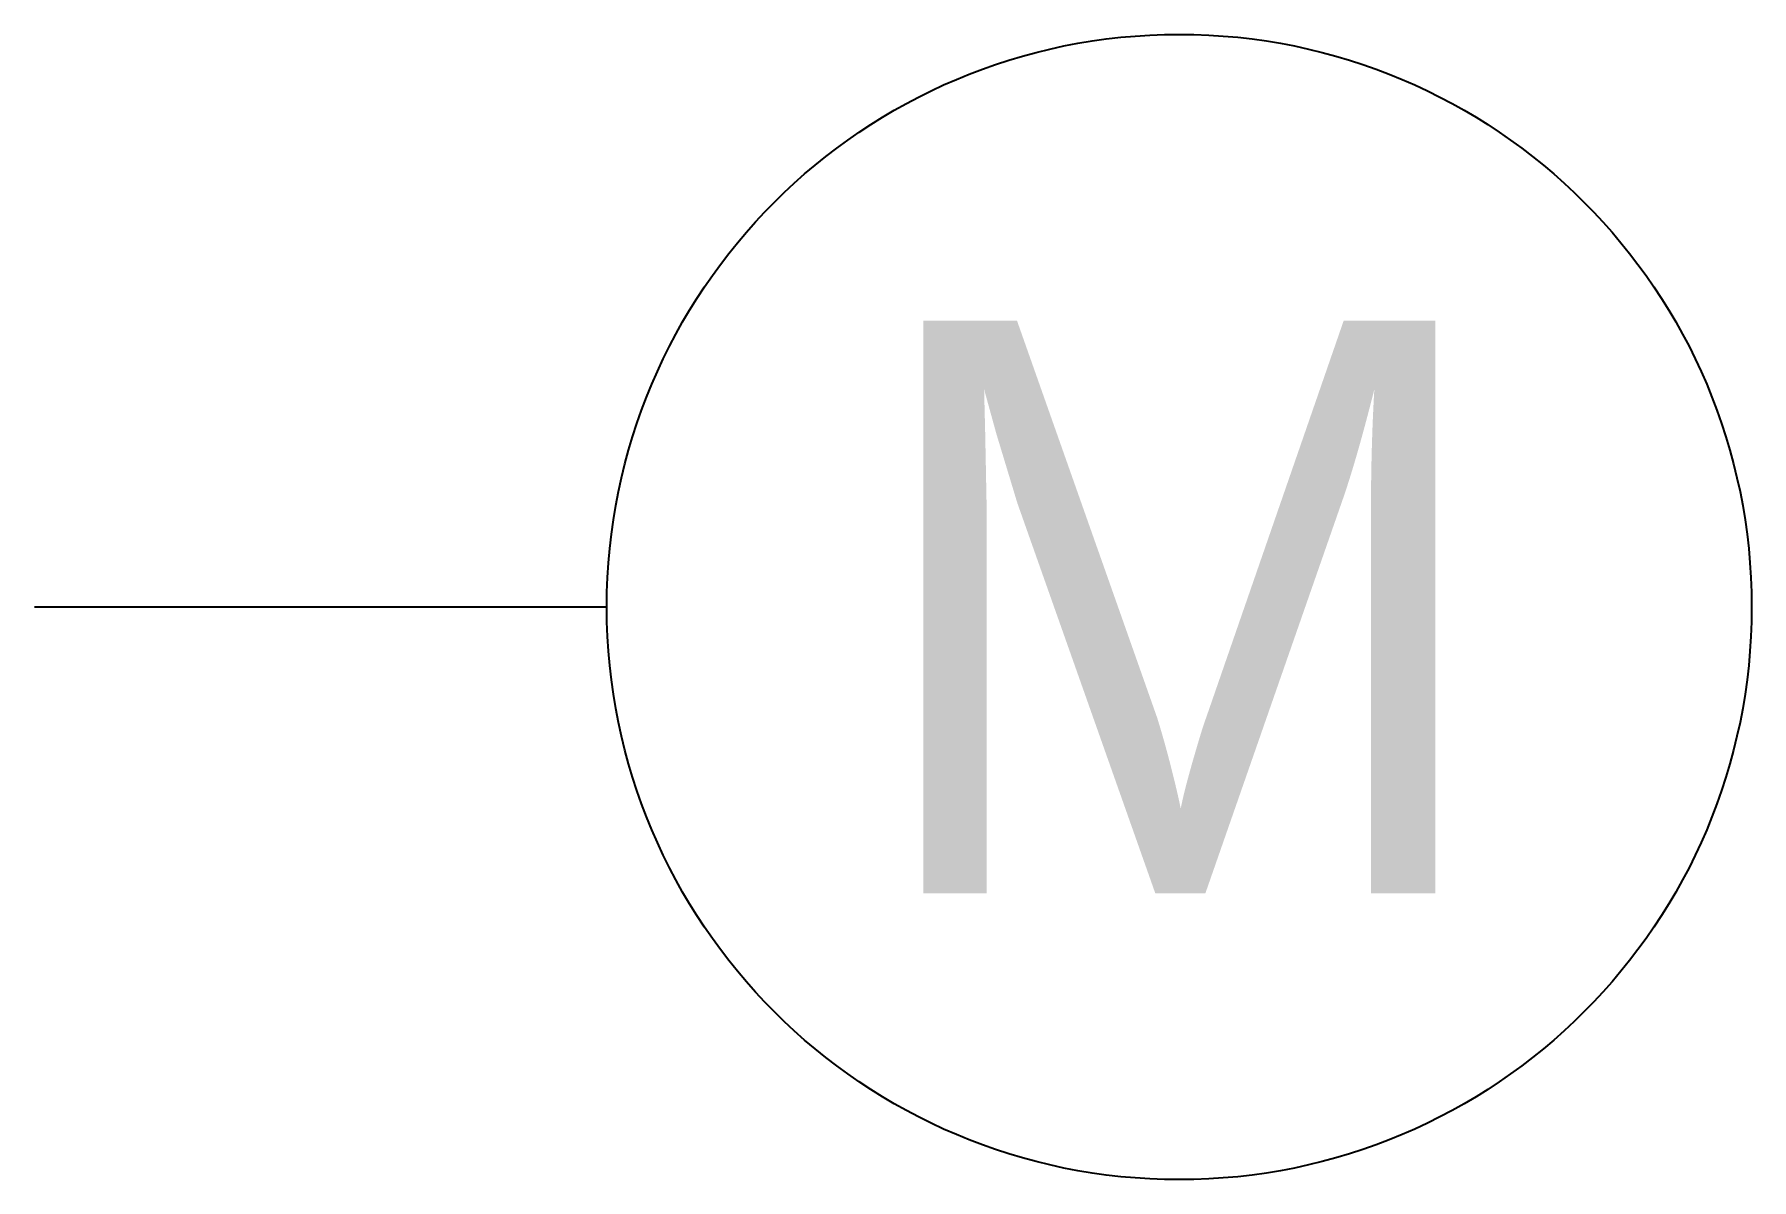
# Model space of a CAD drawing. Extents: x 650 to 680, y 65 to 85.
import ezdxf
from ezdxf.enums import TextEntityAlignment as Align

# ---------------------------------------------------------------- set-up
doc = ezdxf.new("R2010")
doc.units = 0
doc.header["$LTSCALE"] = 20
doc.header["$MEASUREMENT"] = 0
doc.layers.get('0').update_dxf_attribs({"linetype": 'CONTINUOUS'})

msp = doc.modelspace()

# ---------------------------------------------------------------- linework, layer by layer
msp.add_line((660, 75), (650, 75))
msp.add_circle((670, 75), 10)

# ---------------------------------------------------------------- texts
msp.add_text('M', height=10).set_placement((670, 70), align=Align.CENTER)

doc.saveas('drawing.dxf')
